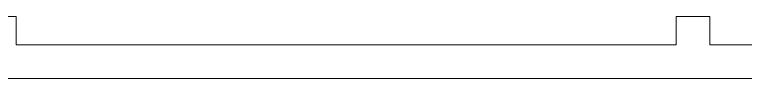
# Model space of a CAD drawing. Header units: centimetres. Extents: x 118932 to 154602, y -32682 to -23521.
# Drawn here: x 140920.9 to 141313.9, y -24954 to -24920.7 of the extents above; entities that cross this region are included whole.
import ezdxf

# ---------------------------------------------------------------- set-up
doc = ezdxf.new("R2010")
doc.units = ezdxf.units.CM
doc.header["$LTSCALE"] = 50
doc.header["$MEASUREMENT"] = 0
doc.layers.add('GEN_06_GR_Orta', color=7, linetype='Continuous', lineweight=20, true_color=0x7a7b7a)

# ---------------------------------------------------------------- blocks, each defined once
blk = doc.blocks.new('LEVEL 0_E BLOK_GÖRÜNÜŞ')
at = {"layer": 'GEN_06_GR_Orta'}
for p, q in [((3180.18, 599.75, 0), (3162.18, 599.75, 0)), ((3180.18, 584.51, 0), (3180.18, 599.75, 0)), ((3553.18, 599.75, 0), (3535.18, 599.75, 0)), ((3535.18, 584.51, 0), (3535.18, 599.75, 0)), ((3553.18, 599.75, 0), (3535.18, 599.75, 0)), ((3535.18, 584.51, 0), (3535.18, 599.75, 0)), ((3553.18, 584.51, 0), (3553.18, 599.75, 0)), ((3553.18, 584.51, 0), (3553.18, 599.75, 0)), ((3535.18, 584.51, 0), (3180.18, 584.51, 0)), ((3553.18, 584.51, 0), (3947.34, 584.51, 0)), ((3947.34, 566.51, 0), (924.14, 566.51, 0))]:
    blk.add_line(p, q, dxfattribs=at)

msp = doc.modelspace()

# ---------------------------------------------------------------- block references
msp.add_blockref('LEVEL 0_E BLOK_GÖRÜNÜŞ', (137741.49, -25520.47, 0))

doc.saveas('drawing.dxf')
